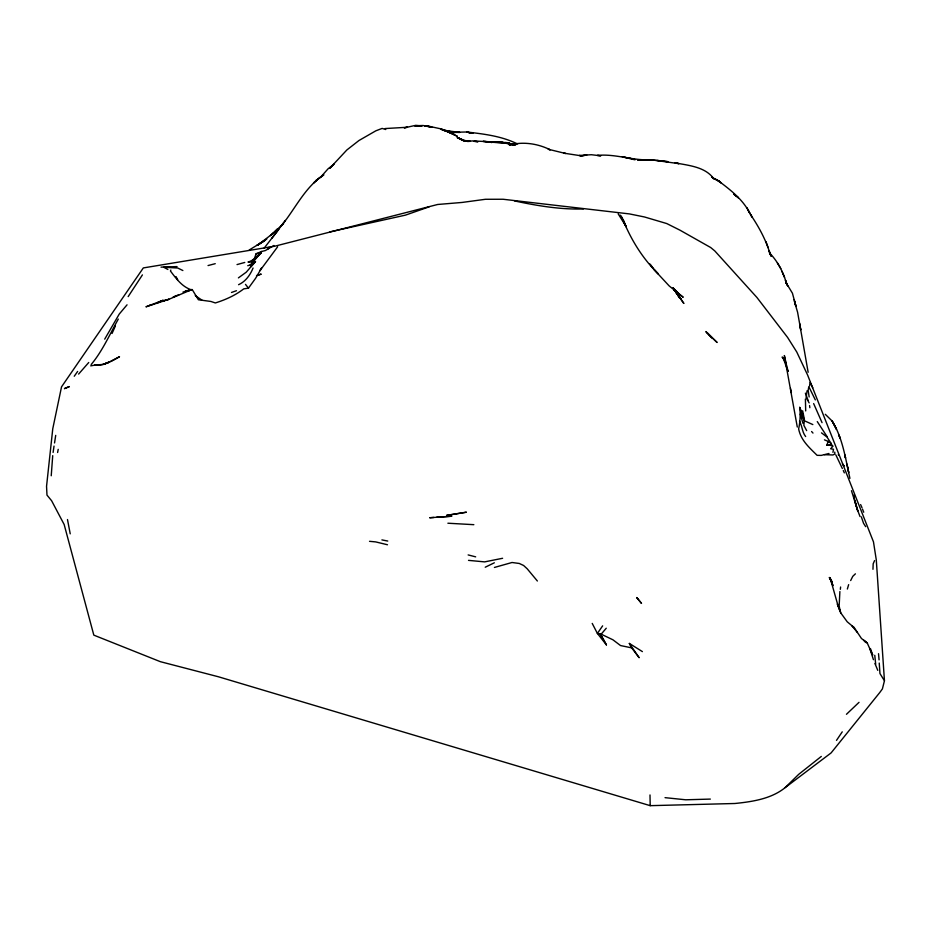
<?xml version="1.0" encoding="UTF-8"?>
<svg xmlns="http://www.w3.org/2000/svg" width="931" height="931" viewBox="0 0 931 931"><rect width="100%" height="100%" fill="white"/><g stroke="black" fill="none" stroke-linecap="round" stroke-linejoin="round"><path stroke-width="1.4" d="M54.545 442.947L55.709 435.371M872.964 569.307L873.173 563.825L874.57 560.59M52.718 455.655L51.228 475.776M53.114 452.431L54.033 446.089M802.638 410.757L804.396 419.45L803.849 425.304L806.653 430.622M812.844 424.583L804.244 420.684L802.103 416.273L802.371 413.632L799.717 407.371C800.59 414.504 800.148 422.011 798.635 428.923C800.846 440.293 809.248 447.532 817.092 455.329L821.258 455.41L828.997 453.49M805.396 399.015L805.699 410.92M840.332 589.335L840.612 587.007M807.072 390.741L806.141 397.63L809.144 402.902M809.574 385.865L810.017 382.42L812.763 387.773M58.211 449.347L57.617 452.501M832.954 452.385L833.489 449.254L830.627 448.777L833.059 446.077M839.878 591.546L839.145 606.128L840.728 612.854L847.222 621.792L854.239 627.657L861.454 638.48L867.25 643.007L872.719 655.203L870.508 648.698M847.35 589.032L848.653 584.645M884.45 680.782L882.39 688.928L879.748 692.548L831.092 752.923L785.136 787.638C771.275 798.914 752.167 801.742 734.838 803.5L650.199 805.664L218.529 676.802L160.353 661.673L93.822 635.14L64.158 524.525L51.624 500.75L46.981 495.094L46.55 486.285L52.764 428.76L61.527 386.865L143.316 267.93L274.773 246.203L437.663 204.483L462.067 202.446L485.47 199.281L503.124 199.257L629.426 213.909L644.508 216.981L666.724 223.545L680.037 230.213L710.702 247.541L714.81 250.939L756.915 297.466L787.591 337.429L796.796 352.058L807.619 375.077L873.476 541.865L876.292 559.927L884.45 680.782L879.958 673.555L879.236 663.058M261.611 251.475L256.118 253.744L254.477 258.364L259.924 253.698L253.151 262.065L247.995 262.03L251.242 260.994L258.306 255.711L261.18 252.976L261.611 251.475L265.347 250.567L273.912 245.493M115.386 325.966L112.057 333.461M850.666 580.56L852.773 576.336L855.403 573.833M826.844 445.204L832.139 445.286L826.844 445.204L828.148 441.399L824.447 439.851M170.827 270.048L170.443 271.014C176.308 278.8 182.616 287.586 192.589 290.158L198.384 299.759L210.918 301.469L215.34 302.947C225.442 299.805 235.252 295.418 243.724 288.878L248.472 288.144L255.583 278.311L261.541 268.047L260.04 270.549L277.647 246.773M74.247 376.24L77.634 371.446M253.069 268.023C250.276 274.948 245.551 281.581 238.58 284.7M268.198 248.903L269.082 247.204M836.504 740.378L842.241 731.847M118.295 319.1C109.707 334.438 102.247 351.394 91.168 364.521M104.703 339.152L119.261 314.05L127.047 304.821M128.164 296.617L142.42 274.889M78.6 374.087L88.736 362.508M250.404 267.092L255.571 261.53L246.226 272.201L238.406 277.892M602.636 625.853L597.388 633.417L606.418 644.892L600.774 634.639L597.388 633.417L592.221 623.409M285.282 220.449L281.185 226.058C295.232 208.951 304.856 187.131 323.848 174.819L315.877 180.637L320.974 176.774L328.131 168.744L333.961 164.263L329.818 168.22L346.867 149.961L358.97 140.511L375.833 130.817L382.141 128.408L385.737 129.525M283.14 223.37L276.693 232.017M278.776 229.305L264.218 248.053M271.922 238.161L276.507 232.319M600.774 634.639L606.256 628.227M859.022 702.335L846.465 714.286M283.536 223.591L270.444 235.659L273.563 232.971L258.062 244.876L265.405 240.058L256.944 245.423L266.813 238.988M272.55 233.809L277.31 228.956M247.727 265.707L249.997 265.067L253.151 262.065M821.305 756.426L798.728 774.313L785.136 787.638M265.405 240.058L249.24 249.985M251.242 260.994L256.397 257.957M110.754 361.24L119.517 356.713C111.941 361.053 103.946 366.058 94.834 365.115L96.393 364.859L90.703 365.86M485.237 567.212L494.349 562.79M160.691 301.272L157.292 302.843L163.286 300.213L145.946 306.823L168.848 299.317L189.691 290.484M109.521 361.891L103.166 364.405L94.834 365.115M179.078 294.592L173.096 297.117L176.622 295.755M429.144 206.845L405.462 215.131L329.981 231.866M191.972 289.425L187.096 291.217L190.739 290.088M236.474 290.705L231.482 292.474M256.549 275.623L261.215 274.11L257.142 275.448M149.356 305.449L152.021 304.6M237.033 264.579L244.76 262.461M182.988 292.066L186.794 290.949M185.35 291.135L189.063 290.088M494.419 567.456L512.027 562.499L519.277 563.464L523.606 565.489L527.202 568.794L537.373 581.014M502.612 558.286L484.62 561.882L468.514 560.369M215.247 263.682L208.044 265.556M256.118 253.744L261.18 252.976M385.201 128.548L407.475 127.256L404.24 127.85L415.761 125.336L421.301 125.964M433.823 517.461L429.668 517.741L451.838 516.228L436.592 517.264M452.734 132.295L466.687 131.993L472.005 133.238L466.687 131.993C484.004 134.006 501.821 136.101 517.636 144.026M494.454 142.385L488.193 142.094L505.777 142.536L515.087 144.84M497.014 142.234L503.194 142.396L472.552 140.918L467.502 141.442L470.167 141.349M583.376 208.963C560.264 209.661 537.047 205.728 514.494 200.921M454.305 132.446L459.763 132.388L444.017 130.387L454.514 132.609L440.922 129.2M710.353 799.089L685.74 799.787L665.037 797.658M177.041 266.592L161.016 267.139M468.689 141.093L465.861 141.175L469.899 141.151L464.429 140.511M643.67 159.783L639.19 159.876L652.747 160.248L644.461 160.097C646.114 158.479 686.857 164.112 657.065 160.388M638.026 160.004L640.33 159.992L637.572 160.004M644.043 159.806C628.309 159.143 613.354 153.848 597.411 155.396L600.751 155.826L591.371 154.721L579.373 155.465L581.072 155.791L563.662 153.149L565.536 153.475L548.196 149.228L550.279 149.798C537.524 143.525 523.199 141.407 509.315 145.027L515.89 144.282L512.539 144.561L515.89 144.631L503.811 142.874L513.889 144.829M249.997 265.067L252.359 265.102M428.621 126.139L431.519 126.872L424.687 125.86L431.775 127.116M469.143 132.807L473.111 132.993L471.167 132.877M447.881 523.222L473.844 524.677M824.447 454.689L832.908 454.968L834.851 454.037L834.758 452.105M652.736 160.016L678.932 163.658L675.091 162.82C688.696 165.555 705.384 166.684 713.972 178.996L712.006 177.076M430.657 126.639L441.76 129.048L457.296 136.252L446.74 131.155L448.602 131.899L450.534 132.761L441.41 129.525M369.526 541.318L375.67 541.9L387.482 544.763M474.065 141.349L477.999 141.733L475.345 141.384M456.737 132.121L459.192 132.377L453.769 131.795L459.192 132.377M429.622 126.756L423.07 125.499L414.586 125.755L421.999 126.139M381.908 539.899L387.75 541.051M632.789 159.329L635.058 159.783M642.39 651.607L629.344 643.426L639.143 657.717L631.66 647.86L620.535 645.555L612.924 639.795L599.925 633.58L606.418 644.892M627.68 158.014L634.767 159.352L622.269 156.734L630.066 158.584M468.142 554.923L475.671 556.854M829.998 445.204L832.046 445.786M465.663 140.884L457.063 137.509L461.881 139.929M514.308 144.689L505.777 142.536L514.063 144.631M463.091 140.534L464.29 141.058L458.587 138.021L461.997 139.894M167.883 269.478L163.751 267.255L177.705 268.012L182.872 270.537M821.491 432.857L827.065 437.105L831.057 443.365M712.087 177.193L721.269 182.918L718.895 181.196C730.788 190.157 743.45 199.967 750.037 213.781L746.953 207.648M195.266 295.604L202.097 300.248M828.148 441.399L831.162 443.459M867.25 643.007L863.898 640.284L865.632 642.506M854.239 627.657L852.028 625.853L857.393 632.498M825.285 414.295L832.151 421.045L836.457 429.261L832.151 421.045C842.823 438.257 845.511 458.902 849.933 478.359M707.7 333.333L705.849 331.599L717.114 342.48L708.479 334.113M842.45 463.743L844.08 466.035L843.242 464.93M769.425 252.86C777.804 261.355 783.332 272.271 786.555 283.676L785.427 280.219L787.673 285.922L786.276 283.105M811.599 431.519L812.984 433.078M654.039 269.594L669.214 285.957L683.191 297.268L673.672 289.529L680.34 295.546L675.545 290.309M653.643 268.85L658.287 273.889C643.158 259.109 631.753 240.873 623.642 221.403M783.588 358.807L782.156 357.039L784.251 359.913L783.215 358.086L787.987 371.236M245.493 284.374L248.472 288.144M618.161 213.839L626.342 226.885L622.92 219.483L625.143 224.802L623.933 221.45M675.01 290.193L676.756 292.45L673.997 288.622M650.804 265.195L652.98 268.07L649.826 263.904M817.267 421.592L827.135 436.697M674.3 289.576L680.829 298.944L673.986 289.285M679.63 297.303L683.761 303.343L679.63 297.303L681.143 299.514M831.174 580.432L831.883 581.514L829.3 577.453L832.279 583.388L830.126 578.791M673.241 287.912L678.35 295.779L674.16 289.273M786.323 283.152L792.444 293.242L795.83 305.973L794.806 302.354M865.69 526.678L863.537 523.292L861.35 516.868M675.766 291.869L679.723 298.129L673.078 287.691M620.174 215.073L623.083 220.321M777.385 262.949L778.91 265.451M623.526 220.333L620.989 216.19L622.28 218.389M779.235 265.963L780.806 268.535M621.128 216.399L622.327 218.459M674.312 289.541L676.197 292.811M769.623 253.395L771.264 256.328L769.029 250.683L770.042 253.732C765.899 239.709 758.742 226.722 750.561 214.63L752.12 217.074L748.245 210.534M805.652 436.546C802.022 432.019 802.336 426.084 799.496 421.243M175.982 276.565L177.67 279.684M629.344 643.426L631.66 647.86M860.023 516.542L857.125 508.943M842.346 468.514L835.84 454.898M874.931 663.489L877.77 670.343M843.288 470.551L844.336 472.878M860.628 504.59L862.001 507.698M783.076 273.993L784.542 277.322M813.647 403.589L822.038 422.651M781.912 271.258L783.332 274.575M794.399 301.295L797.588 312.234L800.741 329.9L799.694 323.441M815.323 399.911L808.806 386.644L808.155 390.298L809.167 396.99M830.999 580.665L832.989 585.646L830.126 577.872L838.249 606.442M862.502 509.094L863.724 512.225M840.728 612.854L837.376 604.01L839.774 610.585M805.373 393.15L808.015 400.167M768.133 247.693L766.015 241.723M869.81 648.43L873.429 659.683M797.297 427.05L784.344 355.537L786.241 363.672M851.469 490.707L857.742 510.816L854.821 500.017M800.264 414.167L802.964 423.337M856.101 505.545L854.588 499.97M799.717 407.371L802.103 416.273M802.371 413.632L804.244 420.684M794.19 299.619L795.83 305.973M855.519 503.322L856.45 506.918M788.068 371.364L786.532 364.952M853.739 496.514L854.321 498.853M875.687 664.292L874.768 655.319M853.727 495.211L854.262 497.62M847.478 466.745L848.723 472.541L846.931 464.034M790.477 388.332L791.385 392.789L791.024 391.008M808.143 372.272L800.055 326.118M67.486 519.533L70.232 533.835M809.574 405.555L809.842 407.72M878.527 653.69L879.073 659.893M838.377 454.316L838.459 455.201M650.001 794.958L650.199 805.664M315.784 180.928L313.526 183.058L318.239 178.775L315.784 180.928M69.313 386.586L64.518 388.576L69.313 386.586M108.485 362.38L103.166 364.405L108.485 362.38M168.848 299.317L162.576 301.062L168.848 299.317M585.168 155.244L580.641 156.071L586.763 154.988L585.168 155.244M466.256 512.225L446.636 515.378L466.256 512.225M495.886 142.455L488.135 141.943L508.361 143.025L495.886 142.455M485.703 141.512L483.119 141.372L492.08 142.466L485.703 141.512M507.476 143.118L504.788 142.664L510.944 143.828L507.476 143.118M450.022 131.725L448.125 131.096L453.188 132.924L450.022 131.725M716.626 179.799L714.321 178.636L719.197 181.208L716.626 179.799M735.921 195.766L733.628 193.997L738.411 197.803L735.921 195.766M712.029 337.872L707.199 332.867L712.029 337.872M638.352 599.424L636.664 597.539L641.529 603.404L638.352 599.424M839.913 437.966L838.971 435.08L839.878 437.942M845.511 457.947L844.766 454.98L845.511 457.947"/></g></svg>
